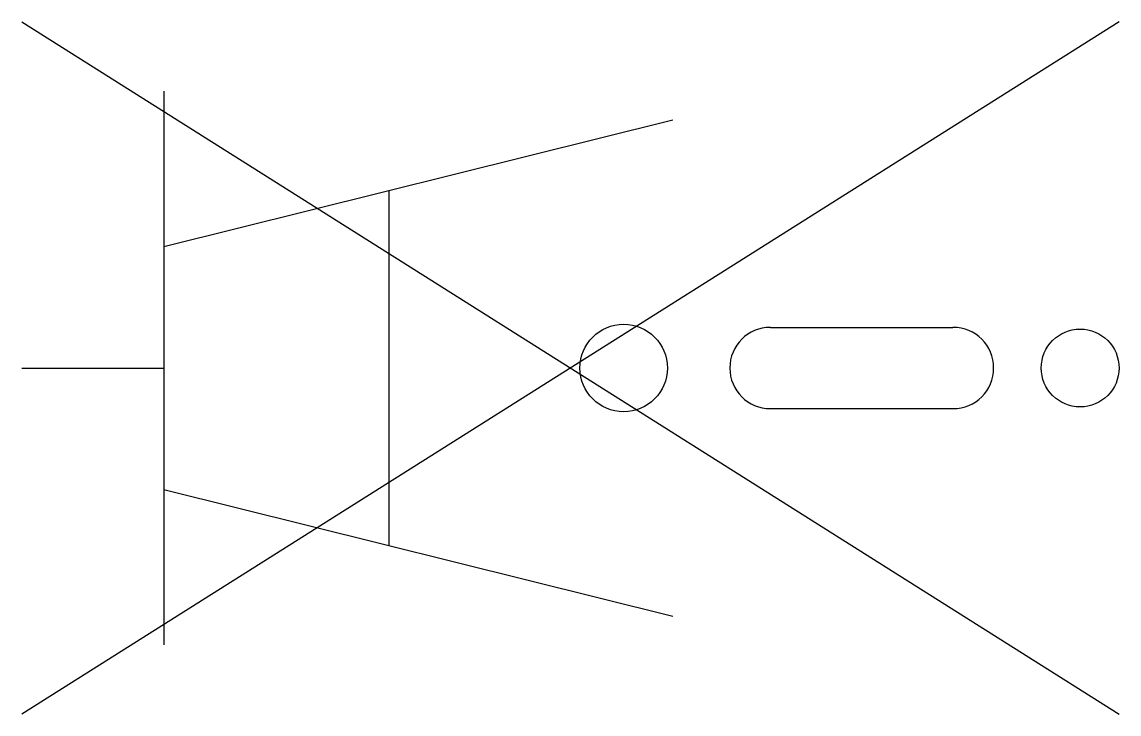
# Model space of a CAD drawing. Header units: metres. Extents: x 0 to 11.6, y -3.7 to 3.7.
import ezdxf

# ---------------------------------------------------------------- set-up
doc = ezdxf.new("R2010")
doc.units = ezdxf.units.M

msp = doc.modelspace()

# ---------------------------------------------------------------- linework, layer by layer
for p, q in [((11.587, 3.655), (0, -3.655)), ((0, 3.655), (11.587, -3.655)), ((1.5, 2.924), (1.5, -2.924)), ((1.5, 1.283), (6.874, 2.623)), ((3.874, 1.875), (3.874, -1.875)), ((1.5, 1.283), (1.5, -1.283)), ((7.905, 0.429), (9.833, 0.429)), ((0, 0), (1.5, 0)), ((7.905, -0.429), (9.833, -0.429)), ((1.5, -1.283), (6.874, -2.623))]:
    msp.add_line(p, q)
for centre, radius in [((6.355, 0), 0.462), ((11.176, 0), 0.411)]:
    msp.add_circle(centre, radius)
for centre, start, end in [((7.905, 0), 90, 270), ((9.833, 0), 270, 90)]:
    msp.add_arc(centre, 0.429, start, end)

doc.saveas('drawing.dxf')
